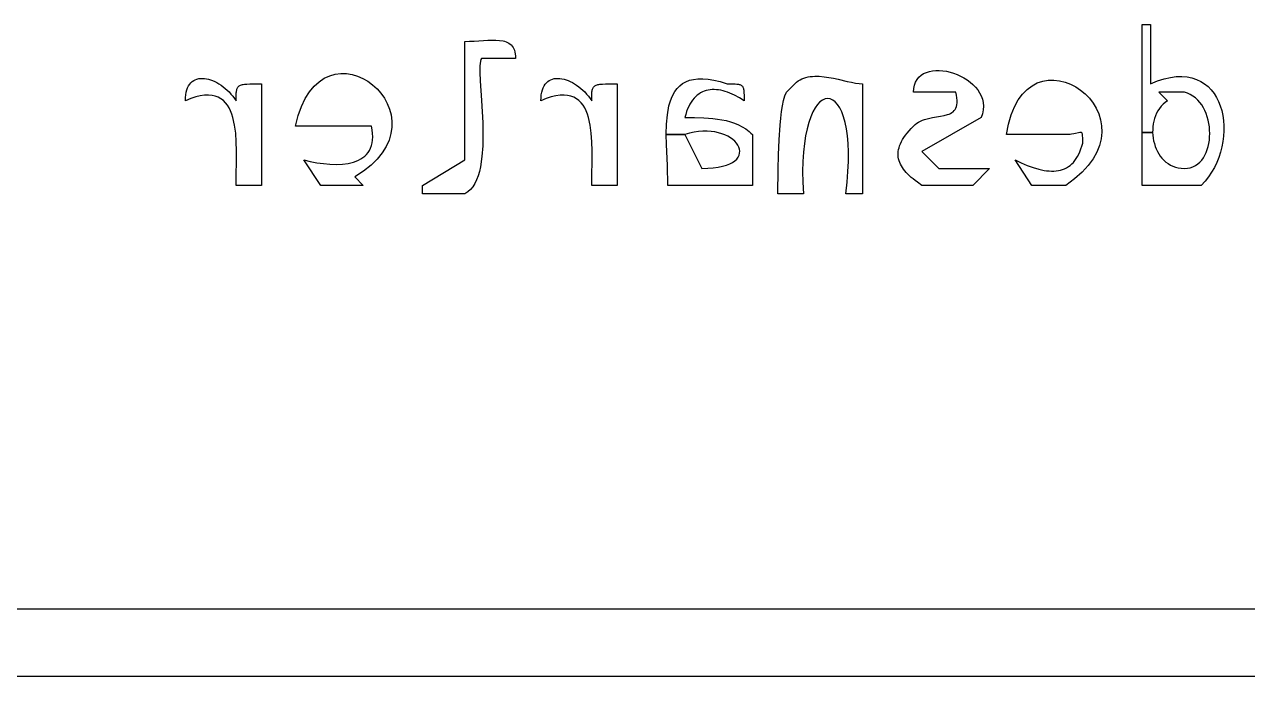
# Model space of a CAD drawing. Extents: x 111.8 to 210.7, y -80.1 to -34.2.
# Drawn here: x 192.86 to 197.96, y -80.07 to -77.36 of the extents above; entities that cross this region are included whole.
import ezdxf

# ---------------------------------------------------------------- set-up
doc = ezdxf.new("R2010")
doc.units = 0
doc.layers.add('BLACK', color=7, linetype='CONTINUOUS')

msp = doc.modelspace()

# ---------------------------------------------------------------- linework, layer by layer
at = {"layer": 'BLACK', "linetype": 'CONTINUOUS'}
for p, q in [((197.520608, -77.807275), (197.520608, -77.357683)), ((197.520608, -77.357683), (197.555878, -77.357683)), ((197.555878, -77.357683), (197.555878, -77.604564)), ((194.699089, -77.42822), (194.718902, -77.427849)), ((194.699089, -77.921987), (194.699089, -77.42822)), ((194.718902, -77.427849), (194.73856, -77.426911)), ((194.73856, -77.426911), (194.776792, -77.424362)), ((194.776792, -77.424362), (194.795055, -77.423269)), ((194.795055, -77.423269), (194.812544, -77.42264)), ((194.812544, -77.42264), (194.829102, -77.422735)), ((194.829102, -77.422735), (194.844575, -77.423811)), ((194.844575, -77.423811), (194.858809, -77.426128)), ((194.858809, -77.426128), (194.865412, -77.427832)), ((194.865412, -77.427832), (194.871648, -77.429942)), ((194.871648, -77.429942), (194.877495, -77.432492)), ((194.877495, -77.432492), (194.882936, -77.435513)), ((194.882936, -77.435513), (194.887951, -77.439038)), ((194.887951, -77.439038), (194.89252, -77.443099)), ((194.89252, -77.443099), (194.896624, -77.447728)), ((194.896624, -77.447728), (194.900244, -77.452958)), ((194.900244, -77.452958), (194.90336, -77.45882)), ((194.90336, -77.45882), (194.905953, -77.465348)), ((194.905953, -77.465348), (194.908003, -77.472573)), ((194.908003, -77.472573), (194.909492, -77.480528)), ((194.909492, -77.480528), (194.910399, -77.489245)), ((194.910399, -77.489245), (194.910706, -77.498756)), ((194.76226, -77.530237), (194.762113, -77.557885)), ((194.764578, -77.510131), (194.76226, -77.530237)), ((194.766727, -77.503278), (194.764578, -77.510131)), ((194.769633, -77.498756), (194.766727, -77.503278)), ((194.910706, -77.498756), (194.769633, -77.498756)), ((193.558356, -77.600708), (193.563981, -77.595565)), ((193.563981, -77.595565), (193.570084, -77.59128)), ((193.570084, -77.59128), (193.576626, -77.587834)), ((193.576626, -77.587834), (193.583568, -77.585209)), ((193.583568, -77.585209), (193.590872, -77.583385)), ((193.590872, -77.583385), (193.598499, -77.582342)), ((193.598499, -77.582342), (193.60641, -77.582061)), ((193.60641, -77.582061), (193.614567, -77.582523)), ((193.614567, -77.582523), (193.62293, -77.583708)), ((193.62293, -77.583708), (193.631461, -77.585597)), ((193.631461, -77.585597), (193.640121, -77.58817)), ((193.640121, -77.58817), (193.648872, -77.591409)), ((193.648872, -77.591409), (193.657674, -77.595294)), ((193.657674, -77.595294), (193.66649, -77.599804)), ((194.071377, -77.614763), (194.092056, -77.595928)), ((194.092056, -77.595928), (194.113833, -77.581395)), ((194.113833, -77.581395), (194.136444, -77.570949)), ((194.136444, -77.570949), (194.159622, -77.564378)), ((194.159622, -77.564378), (194.183105, -77.561469)), ((194.183105, -77.561469), (194.206625, -77.562008)), ((194.206625, -77.562008), (194.22992, -77.565783)), ((194.22992, -77.565783), (194.252724, -77.57258)), ((194.252724, -77.57258), (194.274773, -77.582186)), ((194.274773, -77.582186), (194.295801, -77.594389)), ((194.295801, -77.594389), (194.315544, -77.608974)), ((194.762113, -77.557885), (194.763568, -77.591889)), ((194.763568, -77.591889), (194.769009, -77.674206)), ((195.039654, -77.600708), (195.045279, -77.595565)), ((195.045279, -77.595565), (195.051382, -77.59128)), ((195.051382, -77.59128), (195.057923, -77.587834)), ((195.057923, -77.587834), (195.064866, -77.585209)), ((195.064866, -77.585209), (195.07217, -77.583385)), ((195.07217, -77.583385), (195.079796, -77.582342)), ((195.079796, -77.582342), (195.087707, -77.582061)), ((195.087707, -77.582061), (195.095864, -77.582523)), ((195.095864, -77.582523), (195.104227, -77.583708)), ((195.104227, -77.583708), (195.112758, -77.585597)), ((195.112758, -77.585597), (195.121418, -77.58817)), ((195.121418, -77.58817), (195.130168, -77.591409)), ((195.130168, -77.591409), (195.138971, -77.595294)), ((195.138971, -77.595294), (195.147786, -77.599804)), ((195.606471, -77.603957), (195.619943, -77.596301)), ((195.619943, -77.596301), (195.635017, -77.59035)), ((195.635017, -77.59035), (195.651776, -77.586201)), ((195.651776, -77.586201), (195.670305, -77.58395)), ((195.670305, -77.58395), (195.690687, -77.583695)), ((195.690687, -77.583695), (195.713006, -77.585532)), ((195.713006, -77.585532), (195.737347, -77.589559)), ((195.737347, -77.589559), (195.763793, -77.595871)), ((195.763793, -77.595871), (195.792428, -77.604567)), ((196.074584, -77.604567), (196.081399, -77.598361)), ((196.081399, -77.598361), (196.088601, -77.592943)), ((196.088601, -77.592943), (196.096166, -77.588274)), ((196.096166, -77.588274), (196.104065, -77.584315)), ((196.104065, -77.584315), (196.112275, -77.581028)), ((196.112275, -77.581028), (196.12077, -77.578374)), ((196.12077, -77.578374), (196.129522, -77.576314)), ((196.129522, -77.576314), (196.138507, -77.574809)), ((196.138507, -77.574809), (196.147699, -77.573821)), ((196.147699, -77.573821), (196.157071, -77.573311)), ((196.157071, -77.573311), (196.176256, -77.57357)), ((196.176256, -77.57357), (196.195853, -77.575274)), ((196.195853, -77.575274), (196.215658, -77.578116)), ((196.215658, -77.578116), (196.235462, -77.581784)), ((196.235462, -77.581784), (196.25506, -77.585969)), ((196.25506, -77.585969), (196.292809, -77.594648)), ((196.292809, -77.594648), (196.310547, -77.598523)), ((196.310547, -77.598523), (196.327252, -77.601674)), ((196.572291, -77.610027), (196.577007, -77.597505)), ((196.577007, -77.597505), (196.583364, -77.58652)), ((196.583364, -77.58652), (196.591219, -77.577033)), ((196.591219, -77.577033), (196.60043, -77.569006)), ((196.60043, -77.569006), (196.610855, -77.562399)), ((196.610855, -77.562399), (196.622353, -77.557175)), ((196.622353, -77.557175), (196.63478, -77.553294)), ((196.63478, -77.553294), (196.647995, -77.550717)), ((196.647995, -77.550717), (196.661856, -77.549406)), ((196.661856, -77.549406), (196.67622, -77.549322)), ((196.67622, -77.549322), (196.690947, -77.550427)), ((196.690947, -77.550427), (196.705892, -77.552681)), ((196.705892, -77.552681), (196.720916, -77.556045)), ((196.720916, -77.556045), (196.735875, -77.560482)), ((196.735875, -77.560482), (196.750627, -77.565952)), ((196.750627, -77.565952), (196.76503, -77.572416)), ((196.76503, -77.572416), (196.778942, -77.579837)), ((196.778942, -77.579837), (196.792222, -77.588174)), ((196.792222, -77.588174), (196.804727, -77.59739)), ((196.804727, -77.59739), (196.816314, -77.607445)), ((197.084161, -77.601261), (197.106846, -77.593635)), ((197.106846, -77.593635), (197.130072, -77.589637)), ((197.130072, -77.589637), (197.153558, -77.589075)), ((197.153558, -77.589075), (197.177017, -77.591755)), ((197.177017, -77.591755), (197.200166, -77.597484)), ((197.200166, -77.597484), (197.222722, -77.606066)), ((197.555878, -77.604564), (197.584913, -77.592866)), ((197.584913, -77.592866), (197.612502, -77.584132)), ((197.612502, -77.584132), (197.638644, -77.578226)), ((197.638644, -77.578226), (197.663339, -77.575013)), ((197.663339, -77.575013), (197.686588, -77.574358)), ((197.686588, -77.574358), (197.708391, -77.576124)), ((197.708391, -77.576124), (197.728746, -77.580176)), ((197.728746, -77.580176), (197.747656, -77.586379)), ((197.747656, -77.586379), (197.765118, -77.594597)), ((197.765118, -77.594597), (197.781134, -77.604694)), ((193.535617, -77.662391), (193.536812, -77.650693)), ((193.536812, -77.650693), (193.538756, -77.639989)), ((193.538756, -77.639989), (193.54141, -77.63026)), ((193.54141, -77.63026), (193.544736, -77.621487)), ((193.544736, -77.621487), (193.548695, -77.61365)), ((193.548695, -77.61365), (193.553248, -77.60673)), ((193.553248, -77.60673), (193.558356, -77.600708)), ((193.66649, -77.599804), (193.675279, -77.604922)), ((193.675279, -77.604922), (193.684004, -77.610628)), ((193.684004, -77.610628), (193.692625, -77.616902)), ((193.692625, -77.616902), (193.701105, -77.623724)), ((193.701105, -77.623724), (193.709403, -77.631077)), ((193.709403, -77.631077), (193.717482, -77.638939)), ((193.717482, -77.638939), (193.725303, -77.647293)), ((193.725303, -77.647293), (193.732827, -77.656117)), ((193.747034, -77.651821), (193.747525, -77.642401)), ((193.747525, -77.642401), (193.747935, -77.638201)), ((193.747935, -77.638201), (193.748481, -77.634325)), ((193.748481, -77.634325), (193.749181, -77.630758)), ((193.749181, -77.630758), (193.750057, -77.627488)), ((193.750057, -77.627488), (193.751125, -77.624502)), ((193.751125, -77.624502), (193.752407, -77.621788)), ((193.752407, -77.621788), (193.753922, -77.619332)), ((193.753922, -77.619332), (193.755688, -77.617121)), ((193.755688, -77.617121), (193.757725, -77.615143)), ((193.757725, -77.615143), (193.760054, -77.613384)), ((193.760054, -77.613384), (193.762692, -77.611832)), ((193.762692, -77.611832), (193.765659, -77.610474)), ((193.765659, -77.610474), (193.768975, -77.609296)), ((193.768975, -77.609296), (193.77266, -77.608287)), ((193.77266, -77.608287), (193.776731, -77.607432)), ((193.776731, -77.607432), (193.78121, -77.60672)), ((193.78121, -77.60672), (193.786115, -77.606136)), ((193.786115, -77.606136), (193.791465, -77.605669)), ((193.791465, -77.605669), (193.803581, -77.605032)), ((193.803581, -77.605032), (193.817711, -77.604705)), ((193.817711, -77.604705), (193.852636, -77.604567)), ((193.852636, -77.604567), (193.852636, -78.027793)), ((194.03437, -77.666187), (194.05206, -77.638112)), ((194.05206, -77.638112), (194.071377, -77.614763)), ((194.315544, -77.608974), (194.333737, -77.625729)), ((194.333737, -77.625729), (194.350115, -77.644441)), ((194.350115, -77.644441), (194.364414, -77.664897)), ((195.016916, -77.662391), (195.018111, -77.650693)), ((195.018111, -77.650693), (195.020055, -77.639989)), ((195.020055, -77.639989), (195.022709, -77.63026)), ((195.022709, -77.63026), (195.026035, -77.621487)), ((195.026035, -77.621487), (195.029993, -77.61365)), ((195.029993, -77.61365), (195.034546, -77.60673)), ((195.034546, -77.60673), (195.039654, -77.600708)), ((195.147786, -77.599804), (195.156575, -77.604922)), ((195.156575, -77.604922), (195.1653, -77.610628)), ((195.1653, -77.610628), (195.173922, -77.616902)), ((195.173922, -77.616902), (195.182401, -77.623724)), ((195.182401, -77.623724), (195.1907, -77.631077)), ((195.1907, -77.631077), (195.198779, -77.638939)), ((195.198779, -77.638939), (195.2066, -77.647293)), ((195.2066, -77.647293), (195.214124, -77.656117)), ((195.228333, -77.651821), (195.228824, -77.642401)), ((195.228824, -77.642401), (195.229234, -77.638201)), ((195.229234, -77.638201), (195.229779, -77.634325)), ((195.229779, -77.634325), (195.23048, -77.630758)), ((195.23048, -77.630758), (195.231355, -77.627488)), ((195.231355, -77.627488), (195.232424, -77.624502)), ((195.232424, -77.624502), (195.233706, -77.621788)), ((195.233706, -77.621788), (195.23522, -77.619332)), ((195.23522, -77.619332), (195.236986, -77.617121)), ((195.236986, -77.617121), (195.239024, -77.615143)), ((195.239024, -77.615143), (195.241352, -77.613384)), ((195.241352, -77.613384), (195.24399, -77.611832)), ((195.24399, -77.611832), (195.246957, -77.610474)), ((195.246957, -77.610474), (195.250273, -77.609296)), ((195.250273, -77.609296), (195.253957, -77.608287)), ((195.253957, -77.608287), (195.258029, -77.607432)), ((195.258029, -77.607432), (195.262507, -77.60672)), ((195.262507, -77.60672), (195.267412, -77.606136)), ((195.267412, -77.606136), (195.272762, -77.605669)), ((195.272762, -77.605669), (195.284877, -77.605032)), ((195.284877, -77.605032), (195.299006, -77.604705)), ((195.299006, -77.604705), (195.33393, -77.604567)), ((195.33393, -77.604567), (195.33393, -78.027793)), ((195.560195, -77.66442), (195.566918, -77.649692)), ((195.566918, -77.649692), (195.574824, -77.636186)), ((195.574824, -77.636186), (195.583995, -77.623996)), ((195.583995, -77.623996), (195.594516, -77.613221)), ((195.594516, -77.613221), (195.606471, -77.603957)), ((195.674594, -77.647303), (195.66766, -77.652562)), ((195.681799, -77.642729), (195.674594, -77.647303)), ((195.689262, -77.638826), (195.681799, -77.642729)), ((195.696971, -77.635582), (195.689262, -77.638826)), ((195.704912, -77.632984), (195.696971, -77.635582)), ((195.713072, -77.631019), (195.704912, -77.632984)), ((195.72144, -77.629673), (195.713072, -77.631019)), ((195.730001, -77.628935), (195.72144, -77.629673)), ((195.738743, -77.62879), (195.730001, -77.628935)), ((195.747653, -77.629227), (195.738743, -77.62879)), ((195.756717, -77.630233), (195.747653, -77.629227)), ((195.765924, -77.631793), (195.756717, -77.630233)), ((195.775261, -77.633896), (195.765924, -77.631793)), ((195.784713, -77.636529), (195.775261, -77.633896)), ((195.794269, -77.639678), (195.784713, -77.636529)), ((195.792428, -77.604567), (195.815711, -77.604705)), ((195.803915, -77.643331), (195.794269, -77.639678)), ((195.823427, -77.652096), (195.803915, -77.643331)), ((195.815711, -77.604705), (195.825132, -77.605032)), ((195.825132, -77.605032), (195.833208, -77.605669)), ((195.833208, -77.605669), (195.836775, -77.606136)), ((195.836775, -77.606136), (195.840045, -77.60672)), ((195.840045, -77.60672), (195.843031, -77.607432)), ((195.843031, -77.607432), (195.845746, -77.608287)), ((195.845746, -77.608287), (195.848202, -77.609296)), ((195.848202, -77.609296), (195.850413, -77.610474)), ((195.850413, -77.610474), (195.852391, -77.611832)), ((195.852391, -77.611832), (195.85415, -77.613384)), ((195.85415, -77.613384), (195.855702, -77.615143)), ((195.855702, -77.615143), (195.85706, -77.617121)), ((195.85706, -77.617121), (195.858238, -77.619332)), ((195.858238, -77.619332), (195.859247, -77.621788)), ((195.859247, -77.621788), (195.860102, -77.624502)), ((195.860102, -77.624502), (195.860814, -77.627488)), ((195.860814, -77.627488), (195.861398, -77.630758)), ((195.861398, -77.630758), (195.861865, -77.634325)), ((195.861865, -77.634325), (195.862502, -77.642401)), ((195.862502, -77.642401), (195.862829, -77.651821)), ((196.033106, -77.655054), (196.039315, -77.639839)), ((196.039315, -77.639839), (196.074584, -77.604567)), ((196.327252, -77.601674), (196.342717, -77.603792)), ((196.342717, -77.603792), (196.356735, -77.604567)), ((196.356735, -77.604567), (196.356735, -78.063065)), ((196.568347, -77.639837), (196.569357, -77.624124)), ((196.744689, -77.639837), (196.568347, -77.639837)), ((196.569357, -77.624124), (196.572291, -77.610027)), ((196.747487, -77.652453), (196.744689, -77.639837)), ((196.816314, -77.607445), (196.826843, -77.6183)), ((196.826843, -77.6183), (196.83617, -77.629918)), ((196.83617, -77.629918), (196.844155, -77.64226)), ((196.844155, -77.64226), (196.850653, -77.655285)), ((197.004531, -77.671937), (197.022204, -77.647855)), ((197.022204, -77.647855), (197.041556, -77.628178)), ((197.041556, -77.628178), (197.062303, -77.612711)), ((197.062303, -77.612711), (197.084161, -77.601261)), ((197.222722, -77.606066), (197.244399, -77.61731)), ((197.244399, -77.61731), (197.264913, -77.63102)), ((197.264913, -77.63102), (197.283981, -77.647003)), ((197.283981, -77.647003), (197.301318, -77.665066)), ((197.696956, -77.639837), (197.591147, -77.639837)), ((197.591147, -77.639837), (197.626417, -77.675103)), ((197.709768, -77.64385), (197.696956, -77.639837)), ((197.721753, -77.649213), (197.709768, -77.64385)), ((197.732911, -77.655829), (197.721753, -77.649213)), ((197.781134, -77.604694), (197.795703, -77.616534)), ((197.795703, -77.616534), (197.808826, -77.629983)), ((197.808826, -77.629983), (197.820502, -77.644904)), ((197.820502, -77.644904), (197.830732, -77.661161)), ((193.535211, -77.675103), (193.535617, -77.662391)), ((193.55754, -77.666306), (193.535211, -77.675103)), ((193.578274, -77.659691), (193.55754, -77.666306)), ((193.59747, -77.655168), (193.578274, -77.659691)), ((193.615188, -77.652647), (193.59747, -77.655168)), ((193.631485, -77.652038), (193.615188, -77.652647)), ((193.64642, -77.65325), (193.631485, -77.652038)), ((193.66005, -77.656193), (193.64642, -77.65325)), ((193.672433, -77.660776), (193.66005, -77.656193)), ((193.683628, -77.666909), (193.672433, -77.660776)), ((193.693693, -77.674501), (193.683628, -77.666909)), ((193.702686, -77.683463), (193.693693, -77.674501)), ((193.710665, -77.693703), (193.702686, -77.683463)), ((193.717688, -77.705131), (193.710665, -77.693703)), ((193.732827, -77.656117), (193.740014, -77.665394)), ((193.740014, -77.665394), (193.746828, -77.675103)), ((193.746828, -77.675103), (193.746853, -77.662687)), ((193.746853, -77.662687), (193.747034, -77.651821)), ((194.004933, -77.737373), (194.018573, -77.699204)), ((194.018573, -77.699204), (194.03437, -77.666187)), ((194.364414, -77.664897), (194.376369, -77.686883)), ((194.376369, -77.686883), (194.385714, -77.710186)), ((194.769009, -77.674206), (194.774038, -77.767683)), ((195.016509, -77.675103), (195.016916, -77.662391)), ((195.038838, -77.666306), (195.016509, -77.675103)), ((195.059571, -77.659691), (195.038838, -77.666306)), ((195.078768, -77.655168), (195.059571, -77.659691)), ((195.096486, -77.652647), (195.078768, -77.655168)), ((195.112782, -77.652038), (195.096486, -77.652647)), ((195.127717, -77.65325), (195.112782, -77.652038)), ((195.141346, -77.656193), (195.127717, -77.65325)), ((195.15373, -77.660776), (195.141346, -77.656193)), ((195.164925, -77.666909), (195.15373, -77.660776)), ((195.174989, -77.674501), (195.164925, -77.666909)), ((195.183982, -77.683463), (195.174989, -77.674501)), ((195.191961, -77.693703), (195.183982, -77.683463)), ((195.198984, -77.705131), (195.191961, -77.693703)), ((195.214124, -77.656117), (195.221313, -77.665394)), ((195.221313, -77.665394), (195.228126, -77.675103)), ((195.228126, -77.675103), (195.228152, -77.662687)), ((195.228152, -77.662687), (195.228333, -77.651821)), ((195.543438, -77.733597), (195.549957, -77.697148)), ((195.549957, -77.697148), (195.554569, -77.680271)), ((195.554569, -77.680271), (195.560195, -77.66442)), ((195.632479, -77.699214), (195.627806, -77.709627)), ((195.637514, -77.689577), (195.632479, -77.699214)), ((195.642897, -77.680702), (195.637514, -77.689577)), ((195.648616, -77.672575), (195.642897, -77.680702)), ((195.654659, -77.665185), (195.648616, -77.672575)), ((195.661011, -77.658519), (195.654659, -77.665185)), ((195.66766, -77.652562), (195.661011, -77.658519)), ((195.843145, -77.662722), (195.823427, -77.652096)), ((195.862967, -77.675103), (195.843145, -77.662722)), ((195.862829, -77.651821), (195.862967, -77.675103)), ((196.018924, -77.720846), (196.022963, -77.696022)), ((196.022963, -77.696022), (196.027673, -77.673936)), ((196.027673, -77.673936), (196.033106, -77.655054)), ((196.168749, -77.691088), (196.158786, -77.705037)), ((196.1791, -77.680238), (196.168749, -77.691088)), ((196.189716, -77.672489), (196.1791, -77.680238)), ((196.200474, -77.667839), (196.189716, -77.672489)), ((196.211251, -77.666289), (196.200474, -77.667839)), ((196.221925, -77.667839), (196.211251, -77.666289)), ((196.232372, -77.672489), (196.221925, -77.667839)), ((196.242472, -77.680238), (196.232372, -77.672489)), ((196.252099, -77.691088), (196.242472, -77.680238)), ((196.261133, -77.705037), (196.252099, -77.691088)), ((196.745104, -77.705731), (196.747557, -77.699198)), ((196.749296, -77.663894), (196.747487, -77.652453)), ((196.747557, -77.699198), (196.749248, -77.691812)), ((196.749248, -77.691812), (196.750131, -77.683509)), ((196.750163, -77.674225), (196.749296, -77.663894)), ((196.750131, -77.683509), (196.750163, -77.674225)), ((196.850653, -77.655285), (196.855525, -77.668957)), ((196.855525, -77.668957), (196.858627, -77.683235)), ((196.858627, -77.683235), (196.859817, -77.698082)), ((196.859817, -77.698082), (196.858954, -77.713459)), ((196.975358, -77.734088), (196.988821, -77.700617)), ((196.988821, -77.700617), (197.004531, -77.671937)), ((197.301318, -77.665066), (197.316641, -77.685015)), ((197.316641, -77.685015), (197.329664, -77.706655)), ((197.600349, -77.698372), (197.593283, -77.70748)), ((197.608222, -77.689897), (197.600349, -77.698372)), ((197.616909, -77.682119), (197.608222, -77.689897)), ((197.626417, -77.675103), (197.616909, -77.682119)), ((197.743244, -77.663601), (197.732911, -77.655829)), ((197.752749, -77.672432), (197.743244, -77.663601)), ((197.761428, -77.682226), (197.752749, -77.672432)), ((197.769281, -77.692884), (197.761428, -77.682226)), ((197.776306, -77.704312), (197.769281, -77.692884)), ((197.830732, -77.661161), (197.839515, -77.67862)), ((197.839515, -77.67862), (197.846851, -77.697145)), ((197.846851, -77.697145), (197.852741, -77.716599)), ((193.723813, -77.717657), (193.717688, -77.705131)), ((193.729099, -77.731191), (193.723813, -77.717657)), ((193.733603, -77.745642), (193.729099, -77.731191)), ((193.7405, -77.776933), (193.733603, -77.745642)), ((193.993714, -77.780909), (194.004933, -77.737373)), ((194.385714, -77.710186), (194.392186, -77.734594)), ((194.392186, -77.734594), (194.395519, -77.759893)), ((195.20511, -77.717657), (195.198984, -77.705131)), ((195.210396, -77.731191), (195.20511, -77.717657)), ((195.2149, -77.745642), (195.210396, -77.731191)), ((195.221797, -77.776933), (195.2149, -77.745642)), ((195.539968, -77.77299), (195.543438, -77.733597)), ((195.619596, -77.732828), (195.616086, -77.745642)), ((195.616086, -77.745642), (195.655695, -77.74578)), ((195.623507, -77.720827), (195.619596, -77.732828)), ((195.627806, -77.709627), (195.623507, -77.720827)), ((195.655695, -77.74578), (195.694891, -77.746745)), ((195.694891, -77.746745), (195.714205, -77.747795)), ((195.714205, -77.747795), (195.73326, -77.749362)), ((195.73326, -77.749362), (195.752005, -77.751549)), ((195.752005, -77.751549), (195.770389, -77.75446)), ((196.012656, -77.776849), (196.015506, -77.747944)), ((196.015506, -77.747944), (196.018924, -77.720846)), ((196.140512, -77.742235), (196.132447, -77.765483)), ((196.149333, -77.722086), (196.140512, -77.742235)), ((196.158786, -77.705037), (196.149333, -77.722086)), ((196.269449, -77.722086), (196.261133, -77.705037)), ((196.276926, -77.742235), (196.269449, -77.722086)), ((196.283441, -77.765483), (196.276926, -77.742235)), ((196.850498, -77.745645), (196.603616, -77.88672)), ((196.613835, -77.753789), (196.630617, -77.74895)), ((196.630617, -77.74895), (196.647605, -77.745351)), ((196.647605, -77.745351), (196.664439, -77.742475)), ((196.664439, -77.742475), (196.680756, -77.739806)), ((196.680756, -77.739806), (196.696194, -77.736826)), ((196.696194, -77.736826), (196.710393, -77.73302)), ((196.710393, -77.73302), (196.716915, -77.730646)), ((196.716915, -77.730646), (196.722991, -77.727871)), ((196.722991, -77.727871), (196.728576, -77.724631)), ((196.728576, -77.724631), (196.733625, -77.720862)), ((196.733625, -77.720862), (196.738093, -77.716499)), ((196.738093, -77.716499), (196.741934, -77.711477)), ((196.741934, -77.711477), (196.745104, -77.705731)), ((196.855895, -77.729326), (196.850498, -77.745645)), ((196.858954, -77.713459), (196.855895, -77.729326)), ((196.964427, -77.772545), (196.975358, -77.734088)), ((197.329664, -77.706655), (197.340104, -77.729794)), ((197.340104, -77.729794), (197.347677, -77.754237)), ((197.572961, -77.748949), (197.569835, -77.760252)), ((197.576863, -77.737955), (197.572961, -77.748949)), ((197.581546, -77.727336), (197.576863, -77.737955)), ((197.587017, -77.717156), (197.581546, -77.727336)), ((197.593283, -77.70748), (197.587017, -77.717156)), ((197.782506, -77.716411), (197.776306, -77.704312)), ((197.787878, -77.729084), (197.782506, -77.716411)), ((197.792424, -77.742236), (197.787878, -77.729084)), ((197.796144, -77.755768), (197.792424, -77.742236)), ((197.852741, -77.716599), (197.857184, -77.736848)), ((197.857184, -77.736848), (197.86018, -77.757756)), ((193.744969, -77.810807), (193.7405, -77.776933)), ((194.311134, -77.780909), (193.993714, -77.780909)), ((194.313828, -77.796929), (194.311134, -77.780909)), ((194.315327, -77.811942), (194.313828, -77.796929)), ((194.395449, -77.78587), (194.391711, -77.812312)), ((194.395519, -77.759893), (194.395449, -77.78587)), ((194.774038, -77.767683), (194.774976, -77.815636)), ((195.226266, -77.810807), (195.221797, -77.776933)), ((195.538874, -77.814553), (195.539968, -77.77299)), ((195.673451, -77.803376), (195.65485, -77.806142)), ((195.691445, -77.801992), (195.673451, -77.803376)), ((195.708767, -77.801899), (195.691445, -77.801992)), ((195.725353, -77.803008), (195.708767, -77.801899)), ((195.741139, -77.805227), (195.725353, -77.803008)), ((195.770389, -77.75446), (195.788359, -77.758196)), ((195.788359, -77.758196), (195.805865, -77.762863)), ((195.805865, -77.762863), (195.822853, -77.768563)), ((195.822853, -77.768563), (195.839273, -77.7754)), ((195.839273, -77.7754), (195.855073, -77.783477)), ((195.855073, -77.783477), (195.870202, -77.792896)), ((195.870202, -77.792896), (195.884607, -77.803763)), ((196.008454, -77.838225), (196.012656, -77.776849)), ((196.125261, -77.791832), (196.119075, -77.82128)), ((196.132447, -77.765483), (196.125261, -77.791832)), ((196.288871, -77.791832), (196.283441, -77.765483)), ((196.293094, -77.82128), (196.288871, -77.791832)), ((196.542251, -77.809769), (196.550145, -77.800346)), ((196.550145, -77.800346), (196.558839, -77.790729)), ((196.558839, -77.790729), (196.568347, -77.780912)), ((196.568347, -77.780912), (196.575159, -77.774702)), ((196.575159, -77.774702), (196.582338, -77.769253)), ((196.582338, -77.769253), (196.589841, -77.764503)), ((196.589841, -77.764503), (196.597622, -77.760385)), ((196.597622, -77.760385), (196.605635, -77.756835)), ((196.605635, -77.756835), (196.613835, -77.753789)), ((196.956311, -77.816181), (196.964427, -77.772545)), ((197.347677, -77.754237), (197.352099, -77.779791)), ((197.352099, -77.779791), (197.353085, -77.806262)), ((197.565039, -77.795377), (197.564948, -77.807275)), ((197.56588, -77.783531), (197.565039, -77.795377)), ((197.567476, -77.771801), (197.56588, -77.783531)), ((197.569835, -77.760252), (197.567476, -77.771801)), ((197.799037, -77.769585), (197.796144, -77.755768)), ((197.801103, -77.783589), (197.799037, -77.769585)), ((197.802343, -77.797684), (197.801103, -77.783589)), ((197.802757, -77.811772), (197.802343, -77.797684)), ((197.86018, -77.757756), (197.86173, -77.779186)), ((197.861834, -77.801004), (197.86049, -77.823074)), ((197.86173, -77.779186), (197.861834, -77.801004)), ((193.747474, -77.846541), (193.744969, -77.810807)), ((193.748482, -77.883411), (193.747474, -77.846541)), ((194.31028, -77.862435), (194.313108, -77.851193)), ((194.313108, -77.851193), (194.314922, -77.839048)), ((194.314922, -77.839048), (194.315677, -77.825973)), ((194.315677, -77.825973), (194.315327, -77.811942)), ((194.38404, -77.839006), (194.372171, -77.865739)), ((194.391711, -77.812312), (194.38404, -77.839006)), ((194.774976, -77.815636), (194.774107, -77.862813)), ((195.228772, -77.846541), (195.226266, -77.810807)), ((195.229779, -77.883411), (195.228772, -77.846541)), ((195.538897, -77.816181), (195.538874, -77.814553)), ((195.539485, -77.857512), (195.538897, -77.816181)), ((195.538897, -77.816181), (195.616086, -77.816181)), ((195.616086, -77.816181), (195.538897, -77.816181)), ((195.635707, -77.81038), (195.616086, -77.816181)), ((195.616086, -77.816181), (195.68662, -77.957257)), ((195.65485, -77.806142), (195.635707, -77.81038)), ((195.756059, -77.808467), (195.741139, -77.805227)), ((195.770049, -77.812637), (195.756059, -77.808467)), ((195.783044, -77.817646), (195.770049, -77.812637)), ((195.79498, -77.823404), (195.783044, -77.817646)), ((195.805793, -77.829821), (195.79498, -77.823404)), ((195.815418, -77.836806), (195.805793, -77.829821)), ((195.823789, -77.84427), (195.815418, -77.836806)), ((195.830843, -77.85212), (195.823789, -77.84427)), ((195.836516, -77.860268), (195.830843, -77.85212)), ((195.884607, -77.803763), (195.891522, -77.809771)), ((195.891522, -77.809771), (195.898237, -77.816179)), ((195.898237, -77.816179), (195.898237, -78.027791)), ((196.005905, -77.901255), (196.008454, -77.838225)), ((196.114013, -77.853828), (196.110198, -77.889476)), ((196.119075, -77.82128), (196.114013, -77.853828)), ((196.295986, -77.853828), (196.293094, -77.82128)), ((196.297425, -77.889476), (196.295986, -77.853828)), ((196.510982, -77.862601), (196.514343, -77.854205)), ((196.514343, -77.854205), (196.518426, -77.845654)), ((196.518426, -77.845654), (196.523246, -77.836941)), ((196.523246, -77.836941), (196.528815, -77.82806)), ((196.528815, -77.82806), (196.535145, -77.819005)), ((196.535145, -77.819005), (196.542251, -77.809769)), ((197.203193, -77.816181), (196.956311, -77.816181)), ((197.209601, -77.816082), (197.203193, -77.816181)), ((197.21561, -77.815803), (197.209601, -77.816082)), ((197.22123, -77.815368), (197.21561, -77.815803)), ((197.226476, -77.814804), (197.22123, -77.815368)), ((197.235896, -77.813392), (197.226476, -77.814804)), ((197.243973, -77.811773), (197.235896, -77.813392)), ((197.25651, -77.808742), (197.243973, -77.811773)), ((197.261177, -77.807743), (197.25651, -77.808742)), ((197.263156, -77.807463), (197.261177, -77.807743)), ((197.264914, -77.807364), (197.263156, -77.807463)), ((197.266467, -77.807471), (197.264914, -77.807364)), ((197.267825, -77.807811), (197.266467, -77.807471)), ((197.269002, -77.80841), (197.267825, -77.807811)), ((197.270012, -77.809292), (197.269002, -77.80841)), ((197.270867, -77.810485), (197.270012, -77.809292)), ((197.27022, -77.864263), (197.273732, -77.851448)), ((197.271579, -77.812013), (197.270867, -77.810485)), ((197.272163, -77.813903), (197.271579, -77.812013)), ((197.27263, -77.81618), (197.272163, -77.813903)), ((197.273267, -77.822001), (197.27263, -77.81618)), ((197.273594, -77.829681), (197.273267, -77.822001)), ((197.273732, -77.851448), (197.273594, -77.829681)), ((197.350351, -77.833456), (197.343613, -77.86118)), ((197.353085, -77.806262), (197.350351, -77.833456)), ((197.520608, -78.027793), (197.520608, -77.807275)), ((197.520608, -77.807275), (197.564948, -77.807275)), ((197.564948, -77.807275), (197.520608, -77.807275)), ((197.564948, -77.807275), (197.565599, -77.81916)), ((197.565599, -77.81916), (197.566987, -77.830967)), ((197.566987, -77.830967), (197.569104, -77.842632)), ((197.569104, -77.842632), (197.571944, -77.854091)), ((197.571944, -77.854091), (197.575502, -77.865278)), ((197.796144, -77.866122), (197.799037, -77.853029)), ((197.799037, -77.853029), (197.801103, -77.839541)), ((197.801103, -77.839541), (197.802343, -77.825757)), ((197.802343, -77.825757), (197.802757, -77.811772)), ((197.857701, -77.845261), (197.853464, -77.867427)), ((197.86049, -77.823074), (197.857701, -77.845261)), ((193.746828, -78.027793), (193.748482, -77.883411)), ((194.282516, -77.905983), (194.289735, -77.898875)), ((194.289735, -77.898875), (194.296166, -77.890992)), ((194.296166, -77.890992), (194.301764, -77.882308)), ((194.301764, -77.882308), (194.306484, -77.872797)), ((194.306484, -77.872797), (194.31028, -77.862435)), ((194.35584, -77.892297), (194.334782, -77.918468)), ((194.372171, -77.865739), (194.35584, -77.892297)), ((194.774107, -77.862813), (194.770861, -77.908027)), ((195.228126, -78.027793), (195.229779, -77.883411)), ((195.543136, -77.944512), (195.539485, -77.857512)), ((195.840741, -77.868622), (195.836516, -77.860268)), ((195.83791, -77.91033), (195.841886, -77.902298)), ((195.843456, -77.877093), (195.840741, -77.868622)), ((195.841886, -77.902298), (195.844093, -77.894021)), ((195.844594, -77.885589), (195.843456, -77.877093)), ((195.844093, -77.894021), (195.844594, -77.885589)), ((196.004596, -77.962218), (196.005905, -77.901255)), ((196.110198, -77.889476), (196.107751, -77.928224)), ((196.297288, -77.928224), (196.297425, -77.889476)), ((196.504516, -77.894766), (196.505112, -77.886925)), ((196.504578, -77.902484), (196.504516, -77.894766)), ((196.505286, -77.910086), (196.504578, -77.902484)), ((196.505112, -77.886925), (196.50638, -77.878955)), ((196.50638, -77.878955), (196.508332, -77.870849)), ((196.508332, -77.870849), (196.510982, -77.862601)), ((196.603616, -77.88672), (196.674155, -77.957257)), ((197.252167, -77.907514), (197.257268, -77.897877)), ((197.257268, -77.897877), (197.261981, -77.887464)), ((197.261981, -77.887464), (197.266301, -77.876264)), ((197.266301, -77.876264), (197.27022, -77.864263)), ((197.332587, -77.88924), (197.316989, -77.917441)), ((197.343613, -77.86118), (197.332587, -77.88924)), ((197.575502, -77.865278), (197.579769, -77.87613)), ((197.579769, -77.87613), (197.584741, -77.886581)), ((197.584741, -77.886581), (197.59041, -77.896567)), ((197.59041, -77.896567), (197.59677, -77.906024)), ((197.776306, -77.912619), (197.782506, -77.90207)), ((197.782506, -77.90207), (197.787878, -77.89074)), ((197.787878, -77.89074), (197.792424, -77.878725)), ((197.792424, -77.878725), (197.796144, -77.866122)), ((197.847781, -77.889439), (197.840651, -77.911161)), ((197.853464, -77.867427), (197.847781, -77.889439)), ((194.099517, -78.027793), (194.028984, -77.921987)), ((194.028984, -77.921987), (194.055788, -77.928152)), ((194.055788, -77.928152), (194.083057, -77.933284)), ((194.083057, -77.933284), (194.11043, -77.937176)), ((194.11043, -77.937176), (194.137544, -77.939621)), ((194.137544, -77.939621), (194.164038, -77.940413)), ((194.164038, -77.940413), (194.189551, -77.939345)), ((194.189551, -77.939345), (194.213721, -77.93621)), ((194.213721, -77.93621), (194.225189, -77.933804)), ((194.225189, -77.933804), (194.236186, -77.930803)), ((194.236186, -77.930803), (194.246666, -77.927182)), ((194.246666, -77.927182), (194.256584, -77.922916)), ((194.256584, -77.922916), (194.265895, -77.917977)), ((194.265895, -77.917977), (194.274554, -77.912342)), ((194.274554, -77.912342), (194.282516, -77.905983)), ((194.308731, -77.944038), (194.277424, -77.968794)), ((194.334782, -77.918468), (194.308731, -77.944038)), ((194.522746, -78.027793), (194.699089, -77.921987)), ((194.76467, -77.95009), (194.760293, -77.969568)), ((194.770861, -77.908027), (194.76467, -77.95009)), ((195.545547, -78.027793), (195.543136, -77.944512)), ((195.711843, -77.956652), (195.73465, -77.954898)), ((195.73465, -77.954898), (195.755107, -77.952084)), ((195.755107, -77.952084), (195.773278, -77.948302)), ((195.773278, -77.948302), (195.789227, -77.943642)), ((195.789227, -77.943642), (195.803019, -77.938193)), ((195.803019, -77.938193), (195.814719, -77.932048)), ((195.814719, -77.932048), (195.824391, -77.925295)), ((195.824391, -77.925295), (195.8321, -77.918025)), ((195.8321, -77.918025), (195.83791, -77.91033)), ((196.107751, -77.928224), (196.106797, -77.970071)), ((196.295453, -77.970071), (196.297288, -77.928224)), ((196.506627, -77.917579), (196.505286, -77.910086)), ((196.508588, -77.924968), (196.506627, -77.917579)), ((196.511156, -77.93226), (196.508588, -77.924968)), ((196.514318, -77.939461), (196.511156, -77.93226)), ((196.518062, -77.946579), (196.514318, -77.939461)), ((196.522373, -77.953619), (196.518062, -77.946579)), ((196.52724, -77.960589), (196.522373, -77.953619)), ((197.062115, -78.027793), (196.991576, -77.921987)), ((196.991576, -77.921987), (197.017605, -77.934369)), ((197.017605, -77.934369), (197.042756, -77.944994)), ((197.042756, -77.944994), (197.066978, -77.95376)), ((197.066978, -77.95376), (197.090218, -77.960562)), ((197.198185, -77.958265), (197.206154, -77.954362)), ((197.206154, -77.954362), (197.213786, -77.949788)), ((197.213786, -77.949788), (197.221076, -77.944529)), ((197.221076, -77.944529), (197.228018, -77.938572)), ((197.228018, -77.938572), (197.234604, -77.931906)), ((197.234604, -77.931906), (197.240829, -77.924516)), ((197.240829, -77.924516), (197.246685, -77.916389)), ((197.246685, -77.916389), (197.252167, -77.907514)), ((197.296535, -77.945591), (197.27094, -77.973496)), ((197.316989, -77.917441), (197.296535, -77.945591)), ((197.59677, -77.906024), (197.603815, -77.914886)), ((197.603815, -77.914886), (197.611537, -77.92309)), ((197.611537, -77.92309), (197.619932, -77.93057)), ((197.619932, -77.93057), (197.628991, -77.937263)), ((197.628991, -77.937263), (197.63871, -77.943103)), ((197.63871, -77.943103), (197.64908, -77.948026)), ((197.64908, -77.948026), (197.660096, -77.951968)), ((197.660096, -77.951968), (197.671752, -77.954863)), ((197.671752, -77.954863), (197.684041, -77.956648)), ((197.696956, -77.957257), (197.709768, -77.956446)), ((197.709768, -77.956446), (197.721753, -77.95408)), ((197.721753, -77.95408), (197.732911, -77.950253)), ((197.732911, -77.950253), (197.743244, -77.945064)), ((197.743244, -77.945064), (197.752749, -77.93861)), ((197.752749, -77.93861), (197.761428, -77.930986)), ((197.761428, -77.930986), (197.769281, -77.92229)), ((197.769281, -77.92229), (197.776306, -77.912619)), ((197.822052, -77.953189), (197.810583, -77.973224)), ((197.832075, -77.932456), (197.822052, -77.953189)), ((197.840651, -77.911161), (197.832075, -77.932456)), ((194.277424, -77.968794), (194.240595, -77.992524)), ((194.240595, -77.992524), (194.275865, -78.027793)), ((194.74862, -78.004676), (194.741181, -78.020008)), ((194.754967, -77.987813), (194.74862, -78.004676)), ((194.760293, -77.969568), (194.754967, -77.987813)), ((195.68662, -77.957257), (195.711843, -77.956652)), ((196.004045, -78.063065), (196.004596, -77.962218)), ((196.106797, -77.970071), (196.107457, -78.015018)), ((196.291796, -78.015018), (196.295453, -77.970071)), ((196.53265, -77.967493), (196.52724, -77.960589)), ((196.538589, -77.97434), (196.53265, -77.967493)), ((196.545045, -77.981134), (196.538589, -77.97434)), ((196.552004, -77.987884), (196.545045, -77.981134)), ((196.559455, -77.994595), (196.552004, -77.987884)), ((196.567383, -78.001273), (196.559455, -77.994595)), ((196.575776, -78.007926), (196.567383, -78.001273)), ((196.674155, -77.957257), (196.885767, -77.957257)), ((196.885767, -77.957257), (196.815233, -78.027793)), ((197.090218, -77.960562), (197.112425, -77.965298)), ((197.112425, -77.965298), (197.123125, -77.966858)), ((197.123125, -77.966858), (197.133547, -77.967864)), ((197.133547, -77.967864), (197.143685, -77.9683)), ((197.143685, -77.9683), (197.153533, -77.968156)), ((197.153533, -77.968156), (197.163083, -77.967418)), ((197.163083, -77.967418), (197.17233, -77.966072)), ((197.17233, -77.966072), (197.181267, -77.964107)), ((197.181267, -77.964107), (197.189888, -77.961509)), ((197.189888, -77.961509), (197.198185, -77.958265)), ((197.239921, -78.000961), (197.203193, -78.027793)), ((197.27094, -77.973496), (197.239921, -78.000961)), ((197.684041, -77.956648), (197.696956, -77.957257)), ((197.797667, -77.992427), (197.783304, -78.010661)), ((197.810583, -77.973224), (197.797667, -77.992427)), ((193.852636, -78.027793), (193.746828, -78.027793)), ((194.275865, -78.027793), (194.099517, -78.027793)), ((194.522751, -78.06306), (194.522746, -78.027793)), ((194.711608, -78.055336), (194.699094, -78.06306)), ((194.722747, -78.045486), (194.711608, -78.055336)), ((194.732581, -78.033661), (194.722747, -78.045486)), ((194.741181, -78.020008), (194.732581, -78.033661)), ((195.33393, -78.027793), (195.228126, -78.027793)), ((195.827703, -78.027793), (195.545547, -78.027793)), ((195.862967, -78.027791), (195.827703, -78.027793)), ((195.898237, -78.027791), (195.862967, -78.027791)), ((196.107457, -78.015018), (196.109854, -78.063065)), ((196.286196, -78.063065), (196.291796, -78.015018)), ((196.584621, -78.014559), (196.575776, -78.007926)), ((196.603616, -78.027793), (196.584621, -78.014559)), ((196.779959, -78.027793), (196.603616, -78.027793)), ((196.815233, -78.027793), (196.779959, -78.027793)), ((197.203193, -78.027793), (197.062115, -78.027793)), ((197.767495, -78.027793), (197.520608, -78.027793)), ((197.783304, -78.010661), (197.767495, -78.027791)), ((197.767495, -78.027791), (197.767495, -78.027793)), ((194.699094, -78.06306), (194.522751, -78.06306)), ((196.109854, -78.063065), (196.004045, -78.063065)), ((196.356735, -78.063065), (196.286196, -78.063065)), ((171.033625, -79.791243), (202.916761, -79.791243)), ((202.95202, -80.073394), (171.027565, -80.073394))]:
    msp.add_line(p, q, dxfattribs=at)

doc.saveas('drawing.dxf')
